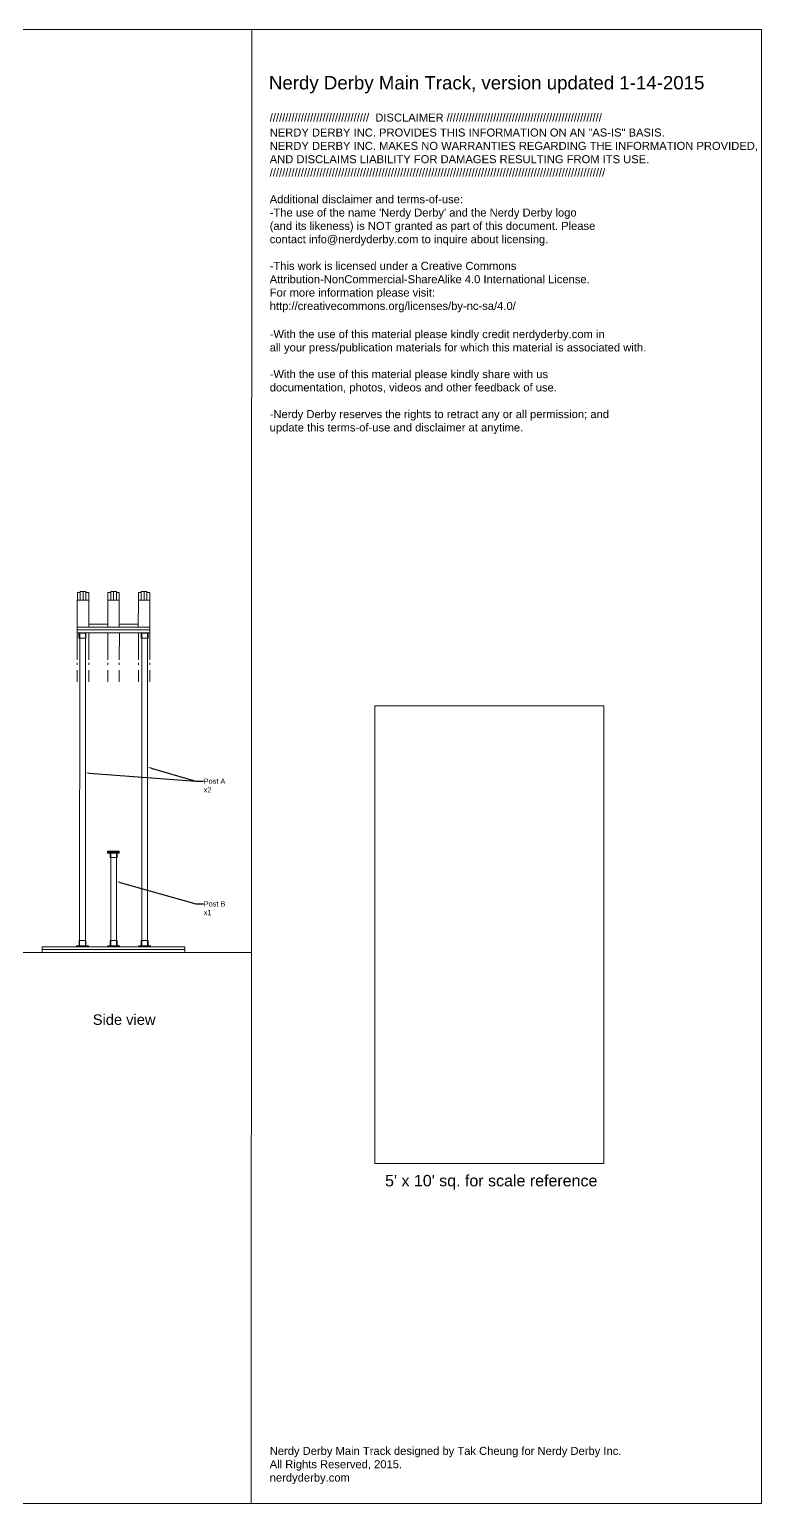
# Model space of a CAD drawing. Header units: millimetres. Extents: x 0 to 39105, y 0 to 9815.
# Drawn here: x 34232 to 39105, y 0 to 9815 of the extents above; entities that cross this region are included whole.
import ezdxf
from ezdxf import colors
from ezdxf.entities.mleader import LeaderData, LeaderLine
from ezdxf.math import Vec2, Vec3

# ---------------------------------------------------------------- set-up
doc = ezdxf.new("R2010")
doc.units = ezdxf.units.MM
doc.layers.add('newTrack', color=7, linetype='Continuous', lineweight=20)
doc.layers.add('notes', color=7, linetype='Continuous', lineweight=20)
doc.styles.add('Arial', font='arial.ttf')
doc.styles.get("Standard").update_dxf_attribs({"font": 'arial.ttf'})

msp = doc.modelspace()

# ---------------------------------------------------------------- linework, layer by layer
at = {"lineweight": 20}
for p, q in [((34550.1, 6016.2), (34550.1, 5836.3)), ((34626.8, 6016.2), (34626.3, 5836.6)), ((34753.8, 6016.2), (34753.3, 5836.3)), ((34830, 6016.2), (34829.5, 5836.3)), ((34957, 6016.2), (34956.5, 5836.3)), ((35032.7, 6016.2), (35032.8, 5836.3)), ((34550.2, 5798.2), (34550.2, 5618.2)), ((34626.9, 5798.2), (34626.4, 5618.6)), ((34753.9, 5798.2), (34753.4, 5618.2)), ((34830.1, 5798.2), (34829.6, 5618.2)), ((34957.1, 5798.2), (34956.6, 5618.2)), ((35032.8, 5798.2), (35032.8, 5618.2)), ((34550.2, 5597.9), (34550.2, 5583.9)), ((34626.6, 5597.9), (34626.5, 5583.9)), ((34753.6, 5597.9), (34753.5, 5583.9)), ((34829.8, 5597.9), (34829.7, 5583.9)), ((34956.8, 5597.9), (34956.7, 5583.9)), ((35032.8, 5597.9), (35032.8, 5583.9)), ((34550.2, 5472.1), (34550.2, 5549)), ((34626.6, 5472.1), (34626.4, 5548.6)), ((34753.6, 5472.1), (34753.4, 5549)), ((34829.8, 5472.1), (34829.6, 5549)), ((34956.8, 5472.1), (34956.6, 5549)), ((35032.8, 5472.1), (35032.8, 5549)), ((20247.1, 3669.6), (35709.2, 3669.6))]:
    msp.add_line(p, q, dxfattribs=at)
at = {"linetype": 'ByBlock', "lineweight": 20}
for p, q in [((34560, 6067), (34560, 6067)), ((34579.8, 6073.4), (34579.8, 6073.4)), ((34598.3, 6073.4), (34598.3, 6073.4)), ((34619.9, 6067), (34619.9, 6067)), ((34763.2, 6067), (34763.2, 6067)), ((34783, 6073.4), (34783, 6073.4)), ((34801.5, 6073.4), (34801.5, 6073.4)), ((34823.1, 6067), (34823.1, 6067)), ((34966.4, 6067), (34966.4, 6067)), ((34986.2, 6073.4), (34986.2, 6073.4)), ((35004.7, 6073.4), (35004.7, 6073.4)), ((35026.3, 6067), (35026.3, 6067))]:
    msp.add_line(p, q, dxfattribs=at)
at = {"lineweight": 20}
for points in [[(34550.6, 6067), (34569.7, 6067), (34569.7, 6016.2), (34550.6, 6016.2)], [(34569.7, 6073.4), (34588.7, 6073.4), (34588.7, 6016.2), (34569.7, 6016.2)], [(34588.7, 6073.4), (34607.8, 6073.4), (34607.8, 6016.2), (34588.7, 6016.2)], [(34607.8, 6067), (34626.8, 6067), (34626.8, 6016.2), (34607.8, 6016.2)], [(34753.8, 6067), (34772.9, 6067), (34772.9, 6016.2), (34753.8, 6016.2)], [(34772.9, 6073.4), (34791.9, 6073.4), (34791.9, 6016.2), (34772.9, 6016.2)], [(34791.9, 6073.4), (34811, 6073.4), (34811, 6016.2), (34791.9, 6016.2)], [(34811, 6067), (34830, 6067), (34830, 6016.2), (34811, 6016.2)], [(34957, 6067), (34976.1, 6067), (34976.1, 6016.2), (34957, 6016.2)], [(34976.1, 6073.4), (34995.1, 6073.4), (34995.1, 6016.2), (34976.1, 6016.2)], [(34995.1, 6073.4), (35014.2, 6073.4), (35014.2, 6016.2), (34995.1, 6016.2)], [(35014.2, 6067), (35033.2, 6067), (35033.2, 6016.2), (35014.2, 6016.2)], [(35032.8, 5817.2), (35032.8, 5798.2), (34550.2, 5798.2), (34550.2, 5817.2)], [(35032.8, 5836.3), (35032.8, 5817.2), (34550.3, 5817.2), (34550.3, 5836.3)], [(34561.4, 5798.2), (34561.4, 5763.3), (34607.7, 5763.3), (34607.7, 5798.2)], [(34604.4, 5795.3), (34603.9, 3714.5), (34565.8, 3714.5), (34566.3, 5795.3)], [(34753.3, 5855.3), (34753.3, 5836.3), (34626.3, 5836.7), (34626.3, 5855.7)], [(34956.5, 5855.6), (34956.5, 5836.5), (34829.5, 5836.6), (34829.5, 5855.7)], [(35022.5, 5798.2), (35022.5, 5763.3), (34976.2, 5763.3), (34976.2, 5798.2)], [(34979.5, 5795.3), (34980, 3714.5), (35018.1, 3714.5), (35017.6, 5795.3)], [(34607.9, 3714.5), (34607.9, 3749.4), (34561.7, 3749.4), (34561.7, 3714.5)], [(34975.9, 3714.5), (34975.9, 3749.4), (35022.2, 3749.4), (35022.2, 3714.5)], [(34623.8, 3707.7), (34623.8, 3714.5), (34545.8, 3714.5), (34545.8, 3707.7)], [(34960, 3707.7), (34960, 3714.5), (35038.1, 3714.5), (35038.1, 3707.7)]]:
    msp.add_lwpolyline(points, close=True, dxfattribs=at)
at = {"color": 252, "lineweight": 20, "true_color": 0x939598}
for points in [[(34751.1, 4343.1), (34751.2, 4336.3), (34829.2, 4336.6), (34829.2, 4343.4)], [(34751.2, 4336.3), (34751.2, 4329.5), (34829.2, 4329.8), (34829.2, 4336.6)], [(34768.4, 4336.6), (34768.4, 4301.7), (34814.7, 4301.7), (34814.7, 4336.6)], [(34811.4, 4333.7), (34811, 3714.5), (34772.9, 3714.5), (34773.3, 4333.7)], [(34815.1, 3714.5), (34815.1, 3749.4), (34768.8, 3749.4), (34768.8, 3714.5)], [(34831, 3707.7), (34831, 3714.5), (34752.9, 3714.5), (34752.9, 3707.7)]]:
    msp.add_lwpolyline(points, close=True, dxfattribs=at)
at = {"layer": 'newTrack', "lineweight": 20}
for points in [[(34317.1, 3669.6), (35266.6, 3669.6), (35266.6, 3688.7), (34317.1, 3688.7)], [(34317.2, 3688.7), (35266.7, 3688.7), (35266.7, 3707.7), (34317.2, 3707.7)]]:
    msp.add_lwpolyline(points, close=True, dxfattribs=at)
at = {"layer": 'notes', "lineweight": 20, "transparency": 33554687}
msp.add_line((35712.7, 9815.4), (35707.1, 0), dxfattribs=at)
at = {"layer": 'notes', "color": 7, "linetype": 'Continuous', "lineweight": 20, "transparency": 33554687, "flags": 128}
msp.add_lwpolyline([(20000, 9815.4), (39105.2, 9815.4), (39105.2, 0), (20000, 0)], close=True, dxfattribs=at)
at = {"layer": 'notes', "lineweight": 20, "transparency": 33554687}
msp.add_lwpolyline([(38054.6, 5312.6), (38054.6, 2264.6), (36530.6, 2264.6), (36530.6, 5312.6)], close=True, dxfattribs=at)

# ---------------------------------------------------------------- texts
at = {"layer": 'notes', "lineweight": 20, "transparency": 33554687, "style": 'Arial'}
for s, height, p in [('Nerdy Derby Main Track, version updated 1-14-2015', 88.9, (35826, 9416.4)), ('////////////////////////////////  DISCLAIMER', 53.282, (35831.2, 9202.1)), ('//////////////////////////////////////////////////', 53.282, (37008.3, 9202.2)), ('NERDY DERBY INC. PROVIDES THIS INFORMATION ON AN "AS-IS" BASIS.', 53.282, (35831.2, 9102.6)), ('NERDY DERBY INC. MAKES NO WARRANTIES REGARDING THE INFORMATION PROVIDED,', 53.282, (35831.2, 9013.8)), ('AND DISCLAIMS LIABILITY FOR DAMAGES RESULTING FROM ITS USE.', 53.282, (35831.2, 8925)), ('////////////////////////////////////////////////////////////////////////////////////////////////////////////', 53.2821, (35831.2, 8836.2)), ('Additional disclaimer and terms-of-use:', 53.282, (35831.2, 8658.5)), ("-The use of the name 'Nerdy Derby' and the Nerdy Derby logo", 53.282, (35831.2, 8569.7)), ('contact info@nerdyderby.com to inquire about licensing.', 53.282, (35831.2, 8392.1)), ('(and its likeness) is NOT granted as part of this document. Please', 53.282, (35831.2, 8480.9)), ('-This work is licensed under a Creative Commons', 53.282, (35831.2, 8214.5)), ('Attribution-NonCommercial-ShareAlike 4.0 International License.', 53.282, (35831.2, 8125.7)), ('For more information please visit:', 53.282, (35831.2, 8036.9)), ('http://creativecommons.org/licenses/by-nc-sa/4.0/', 53.282, (35831.2, 7948.1)), ('-With the use of this material please kindly credit nerdyderby.com in', 53.282, (35831.2, 7760.3)), ('all your press/publication materials for which this material is associated with.', 53.282, (35831.2, 7671.5)), ('documentation, photos, videos and other feedback of use.', 53.282, (35831.2, 7405.1)), ('-With the use of this material please kindly share with us', 53.282, (35831.2, 7493.9)), ('-Nerdy Derby reserves the rights to retract any or all permission; and', 53.282, (35831.2, 7227.5)), ('update this terms-of-use and disclaimer at anytime.', 53.282, (35831.2, 7138.7)), ('Side view ', 69.85, (34653.3, 3187.3)), ("5' x 10' sq. for scale reference", 76.2, (36599.3, 2111.9)), ('Nerdy Derby Main Track designed by Tak Cheung for Nerdy Derby Inc.', 53.282, (35831.2, 323.8)), ('All Rights Reserved, 2015.', 53.282, (35831.2, 235)), ('nerdyderby.com', 53.282, (35831.2, 146.2))]:
    msp.add_text(s, height=height, dxfattribs=at).set_placement(p)

# ---------------------------------------------------------------- leaders
at = {"layer": 'notes', "lineweight": 20, "transparency": 33554687}
ml = msp.add_multileader_mtext('Standard', dxfattribs=at)
ml.set_content('')
ml.set_leader_properties()
ml.build(insert=Vec2(0, 0))
ml.multileader.update_dxf_attribs({"text_right_attachment_type": 6, "dogleg_length": 0, "arrow_head_size": 25.4})
ctx = ml.context
ctx.base_point, ctx.char_height, ctx.arrow_head_size, ctx.landing_gap_size, ctx.plane_origin = Vec3(35365, 4810.2), 34.9, 25.4, 2.29, Vec3(34527.9, 4865.6)
ctx.right_attachment = 6
notes = []
notes.append((ctx, [(0, (1, 1, 0), (35365, 4810.2), (1, 0), 0, [(0, [(34604.1, 4865.6), (35338.8, 4810.2)], 0, [])])]))
ctx.mtext, ml.multileader.dxf.content_type = None, 0
ml = msp.add_multileader_mtext('Standard', dxfattribs=at)
ml.set_content('Post A\\Px2', color=256, style='Arial')
ml.set_leader_properties()
ml.build(insert=Vec2(0, 0))
ml.multileader.update_dxf_attribs({"text_right_attachment_type": 6, "dogleg_length": 2, "arrow_head_size": 25.4})
ctx = ml.context
ctx.base_point, ctx.char_height, ctx.arrow_head_size, ctx.landing_gap_size, ctx.plane_origin = Vec3(35389.6, 4810.2), 34.92, 25.4, 2.29, Vec3(35170.9, 4936.9)
ctx.right_attachment = 6
notes.append((ctx, [(0, (1, 1, 0), (35338.8, 4810.2), (1, 0), 50.8, [(0, [(35017.8, 4904.4)], 0, [])])]))
ctx.mtext.insert, ctx.mtext.flow_direction = Vec3(35391.9, 4827.7), 5
ml = msp.add_multileader_mtext('Standard', dxfattribs=at)
ml.set_content('Post B\\Px1', color=256, style='Arial')
ml.set_leader_properties()
ml.build(insert=Vec2(0, 0))
ml.multileader.update_dxf_attribs({"text_right_attachment_type": 6, "dogleg_length": 2, "arrow_head_size": 25.4})
ctx = ml.context
ctx.base_point, ctx.char_height, ctx.arrow_head_size, ctx.landing_gap_size, ctx.plane_origin = Vec3(35389.8, 3993), 34.92, 25.4, 2.29, Vec3(35171.1, 4119.7)
ctx.right_attachment = 6
notes.append((ctx, [(0, (1, 1, 0), (35339, 3993), (1, 0), 50.8, [(0, [(34811.3, 4142.2)], 0, [])])]))
ctx.mtext.insert, ctx.mtext.flow_direction = Vec3(35392.1, 4010.4), 5
for ctx, leaders in notes:
    for number, flags, end, landing, length, lines in leaders:
        leader = LeaderData()
        leader.index, (leader.has_last_leader_line, leader.has_dogleg_vector, leader.attachment_direction) = number, flags
        leader.last_leader_point, leader.dogleg_vector, leader.dogleg_length = Vec3(end), Vec3(landing), length
        for number, points, colour, breaks in lines:
            line = LeaderLine()
            line.index, line.vertices, line.color, line.breaks = number, Vec3.list(points), colors.encode_raw_color(colour), breaks
            leader.lines.append(line)
        ctx.leaders.append(leader)

doc.saveas('drawing.dxf')
